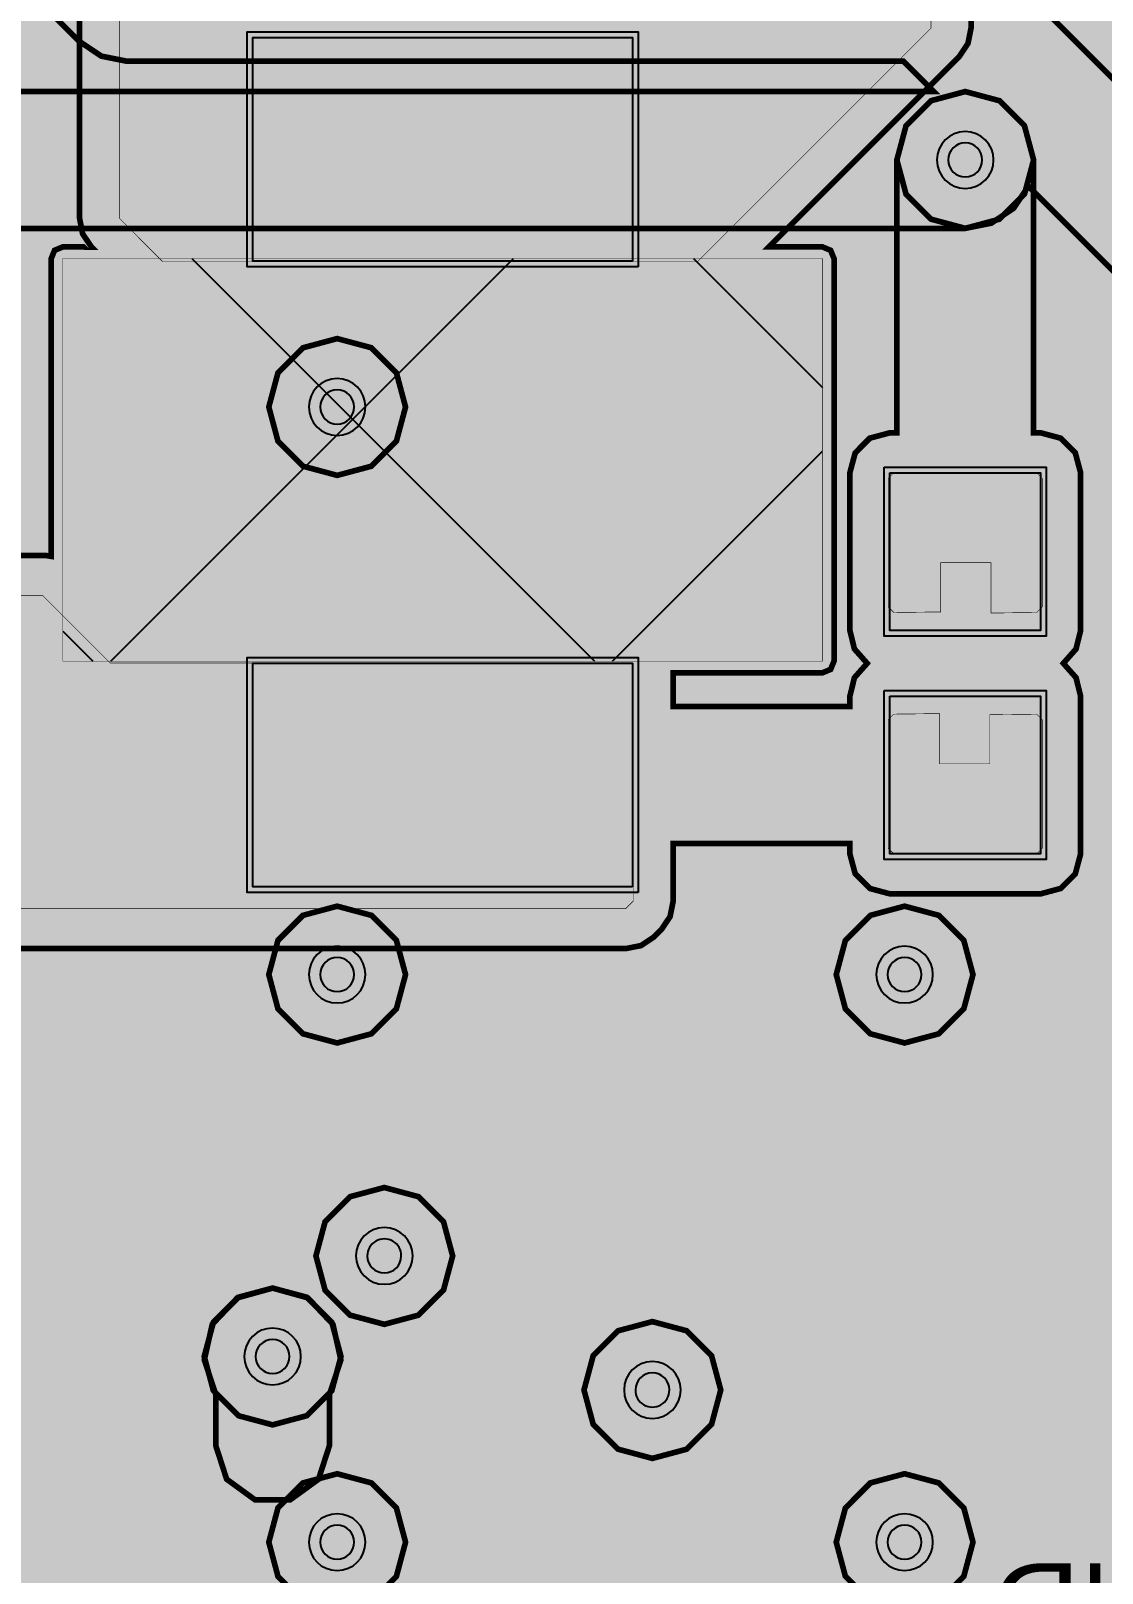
# Model space of a CAD drawing. Header units: millimetres. Extents: x -61 to 56, y -72 to 70.
# Drawn here: x -32.06 to -22.47, y 18.86 to 32.66 of the extents above; entities that cross this region are included whole.
import ezdxf
from ezdxf.enums import TextEntityAlignment as Align

# ---------------------------------------------------------------- set-up
doc = ezdxf.new("R2010")
doc.units = ezdxf.units.MM
doc.header["$MEASUREMENT"] = 0
for name, color, linetype, true_color in [('02GND', 7, 'Continuous', 0x999966), ('03POWER', 7, 'Continuous', 0x008000), ('Bottom-Layer', 7, 'Continuous', 0x0000ff), ('Bottom-Silkscreen-Layer', 7, 'Continuous', 0x66cc33), ('Hole-Layer', 7, 'Continuous', 0x222222), ('Multi-Layer', 7, 'Continuous', 0xc0c0c0), ('Top-Layer', 7, 'Continuous', 0xff0000), ('Top-Paste-Mask-Layer', 7, 'Continuous', 0x808080), ('Top-Silkscreen-Layer', 7, 'Continuous', 0xffcc00), ('Top-Solder-Mask-Layer', 7, 'Continuous', 0x800080)]:
    doc.layers.add(name, color=color, linetype=linetype, true_color=true_color)
doc.styles.get("Standard").update_dxf_attribs({"font": 'arial.ttf'})

msp = doc.modelspace()

# ---------------------------------------------------------------- hatches: boundary and pattern name
at = {"layer": '02GND'}
for points in [[(-49.64195834391669, 52.15325882651766), (49.64195834391669, 52.15325882651766), (49.641958343916706, -62.14198374396749), (-49.64195834391669, -62.14198374396749)], [(-24.311188722377448, 31.5091617983236), (-24.229177349027307, 31.203091186182377), (-24.005118110236225, 30.979031947391295), (-23.699047498095, 30.897020574041154), (-23.392976885953775, 30.979031947391295), (-23.168917647162694, 31.203091186182377), (-23.086906273812552, 31.5091617983236), (-23.168917647162694, 31.815232410464823), (-23.392976885953775, 32.03929164925591), (-23.699047498095, 32.12130302260605), (-24.005118110236225, 32.03929164925591), (-24.229177349027307, 31.815232410464823)], [(-30.512202184404373, 20.80004064008128), (-30.43019081105423, 20.49397002794006), (-30.20613157226315, 20.269910789148977), (-29.900060960121927, 20.187899415798835), (-29.593990347980704, 20.269910789148977), (-29.36993110918962, 20.49397002794006), (-29.287919735839477, 20.80004064008128), (-29.36993110918962, 21.106111252222505), (-29.593990347980704, 21.33017049101359), (-29.900060960121927, 21.41218186436373), (-30.20613157226315, 21.33017049101359), (-30.43019081105423, 21.106111252222505)]]:
    msp.add_hatch(color=256, dxfattribs=at).paths.add_polyline_path(points)
at = {"layer": '03POWER'}
for points in [[(48.498956057912125, -56.04159512319025), (48.58111403814797, -56.34791952557415), (48.80553446097866, -56.57201782326688), (49.111976558646546, -56.65373571597832), (49.41818263372846, -56.57113781772896), (49.64195834391669, -56.34639573279148), (49.641958343916706, -62.14198374396749), (44.192197104394225, -62.14198374396749), (44.39271061544224, -61.95662885865687), (44.49267545900355, -61.702524290273935), (44.47220038050033, -61.43023240133561), (45.189120969245266, -61.703607933859004), (45.94976176232751, -61.80428015568837), (46.713115877138364, -61.72682172974153), (47.43803015326418, -61.475408514858486), (48.08542375926282, -61.063594441202774), (48.62039507817628, -60.513580804745615), (49.014103287538546, -59.85501937387557), (49.24532319607639, -59.123413833816876), (49.30158951434908, -58.358205748537536), (49.17986887058742, -57.60064822779664), (48.886723342706745, -56.89158193200168), (48.437956690324455, -56.26923331261023), (47.85776235875703, -55.76715378707081), (47.17741918692714, -55.41241094937951), (46.43360513483187, -55.22412932984521), (45.666419939159496, -55.21245937311911), (44.917223297607244, -55.3780302178825), (44.22640512747952, -55.71191577937058), (43.631208106087335, -56.196115963256034), (43.16371988190714, -56.80452706818566), (42.84914319834193, -57.50434906162825), (42.7044371893899, -58.257853861428494), (42.73740309628848, -59.02441929329403), (42.94626369503581, -59.76271907159533), (43.319759108259646, -60.43295073949053), (43.837753836123234, -60.99898145796292), (-43.36177800355601, -60.99898145796292), (-43.62070140292836, -61.05643758985197), (-43.83101923092808, -61.21802021595908), (-43.95325024242799, -61.453396751879495), (-43.96444900967684, -61.718381886266876), (-43.86251327972212, -61.963232127828505), (-43.66657861315724, -62.14198374396749), (-49.64195834391669, -62.14198374396749), (-49.64195834391669, -56.58191262382526), (-49.43345581523011, -56.797498269466416), (-49.14757138874967, -56.8881656272704), (-48.85293138332117, -56.832150073391965), (-49.16222811200256, -57.541188698626186), (-49.29821191569646, -58.30270602842243), (-49.25343109754075, -59.07497212037024), (-49.0303395753776, -59.81566801693373), (-48.6411624109461, -60.4842047572346), (-48.10722589587972, -61.043947587761096), (-47.45778890473421, -61.464223488781975), (-46.72843955504717, -61.72200200720069), (-45.95914503491617, -61.80315728887398), (-45.19206146445252, -61.70324215302472), (-44.46922380723083, -61.427731790698154), (-43.83024242092482, -60.99172373297273), (-43.31013247250253, -60.41911053019163), (-42.93739516258743, -59.74127047808177), (-42.7324559048482, -58.995348136893135), (-42.706545045710975, -58.22221886838377), (-42.861082459178974, -57.46424893079675), (-43.18759973998821, -56.76297387507325), (-43.668204258790595, -56.1568224625089), (-44.27655964987642, -55.6790108295573), (-44.97932900226311, -55.35572229621123), (-45.73800166956687, -55.204672561576466), (-46.51100359237213, -55.23413891164608), (-47.25597549077851, -55.44250663715039), (-47.93209408578566, -55.81835751706504), (-48.50230915026372, -56.34109551902143), (-48.49979490575768, -56.3091476666853), (-48.498956057912125, -56.27711201422403), (-48.498956057912125, 51.31496316992635), (-19.402619467519298, 51.31496316992635), (-19.629487069922497, 51.14373500071528), (-19.75456549222998, 50.88850298229945), (-19.75088814838538, 50.604294481205976), (-19.61924786426078, 50.35238411907861), (-19.388025946438404, 50.187083121894396), (-19.6577761679802, 49.97715635433686), (-19.772914418966884, 49.65532159406582), (-19.6975412972884, 49.32192494998037), (-19.45515768106508, 49.080917455604144), (-19.683909679216892, 48.85828713656416), (-19.769484338568923, 48.55076687171796), (-19.688612489603983, 48.241976522679515), (-19.463284529677818, 48.0158813080247), (-19.154770869168768, 47.93396026742095), (-18.84696149045146, 48.01848909083615), (-18.623554869997662, 48.24648298889421), (-18.545298974109148, 48.55594663841217), (-18.63347287910289, 48.86273173924409), (-18.86410063745156, 49.083418333067456), (-18.624969617895157, 49.324257714659346), (-18.550889167339907, 49.65546662016338), (-18.664631474695653, 49.97523206507112), (-18.931232372078252, 50.18525876278939), (-18.69805043815655, 50.349440834778), (-18.56455849949009, 50.601451686490805), (-18.559730008311707, 50.88659419953101), (-18.684612953435636, 51.14298026991533), (-18.912102401924443, 51.31496316992635), (48.42554110101114, 51.31496316992635), (48.498956057912125, 51.24154821302537)], [(-24.311188722377448, 31.5091617983236), (-24.229177349027307, 31.203091186182377), (-24.005118110236225, 30.979031947391295), (-23.699047498095, 30.897020574041154), (-23.392976885953775, 30.979031947391295), (-23.168917647162694, 31.203091186182377), (-23.086906273812552, 31.5091617983236), (-23.168917647162694, 31.815232410464823), (-23.392976885953775, 32.03929164925591), (-23.699047498095, 32.12130302260605), (-24.005118110236225, 32.03929164925591), (-24.229177349027307, 31.815232410464823)], [(-29.93405892811786, 29.298199136398274), (-29.85204755476772, 28.99212852425705), (-29.627988315976637, 28.76806928546597), (-29.321917703835414, 28.686057912115828), (-29.01584709169419, 28.76806928546597), (-28.791787852903106, 28.99212852425705), (-28.709776479552964, 29.298199136398274), (-28.791787852903106, 29.6042697485395), (-29.01584709169419, 29.828328987330583), (-29.321917703835414, 29.910340360680724), (-29.627988315976637, 29.828328987330583), (-29.85204755476772, 29.6042697485395)], [(-29.93405892811786, 24.218188976377956), (-29.85204755476772, 23.912118364236733), (-29.627988315976637, 23.688059125445648), (-29.321917703835414, 23.606047752095506), (-29.01584709169419, 23.688059125445648), (-28.791787852903106, 23.912118364236733), (-28.709776479552964, 24.218188976377956), (-28.791787852903106, 24.52425958851918), (-29.01584709169419, 24.74831882731026), (-29.321917703835414, 24.830330200660402), (-29.627988315976637, 24.74831882731026), (-29.85204755476772, 24.52425958851918)], [(-24.85404876809754, 24.218188976377956), (-24.7720373947474, 23.912118364236733), (-24.547978155956315, 23.688059125445648), (-24.241907543815092, 23.606047752095506), (-23.93583693167387, 23.688059125445648), (-23.711777692882787, 23.912118364236733), (-23.629766319532646, 24.218188976377956), (-23.711777692882787, 24.52425958851918), (-23.93583693167387, 24.74831882731026), (-24.241907543815092, 24.830330200660402), (-24.547978155956315, 24.74831882731026), (-24.7720373947474, 24.52425958851918)], [(-29.51219964439929, 21.700043180086364), (-29.43018827104915, 21.393972567945138), (-29.206129032258065, 21.169913329154056), (-28.900058420116842, 21.087901955803915), (-28.59398780797562, 21.169913329154056), (-28.369928569184538, 21.393972567945138), (-28.287917195834396, 21.700043180086364), (-28.369928569184538, 22.006113792227588), (-28.59398780797562, 22.23017303101867), (-28.900058420116842, 22.31218440436881), (-29.206129032258065, 22.23017303101867), (-29.43018827104915, 22.006113792227588)], [(-27.11219422438845, 20.500041000082003), (-27.030182851038308, 20.193970387940777), (-26.806123612247227, 19.969911149149695), (-26.500053000106004, 19.887899775799553), (-26.19398238796478, 19.969911149149695), (-25.969923149173695, 20.193970387940777), (-25.887911775823554, 20.500041000082003), (-25.969923149173695, 20.806111612223226), (-26.19398238796478, 21.030170851014308), (-26.500053000106004, 21.11218222436445), (-26.806123612247227, 21.030170851014308), (-27.030182851038308, 20.806111612223226)], [(-29.93405892811786, 19.138178816357634), (-29.85204755476772, 18.83210820421641), (-29.627988315976637, 18.60804896542533), (-29.321917703835414, 18.526037592075188), (-29.01584709169419, 18.60804896542533), (-28.791787852903106, 18.83210820421641), (-28.709776479552964, 19.138178816357634), (-28.791787852903106, 19.444249428498857), (-29.01584709169419, 19.668308667289942), (-29.321917703835414, 19.750320040640084), (-29.627988315976637, 19.668308667289942), (-29.85204755476772, 19.444249428498857)], [(-24.85404876809754, 19.138178816357634), (-24.7720373947474, 18.83210820421641), (-24.547978155956315, 18.60804896542533), (-24.241907543815092, 18.526037592075188), (-23.93583693167387, 18.60804896542533), (-23.711777692882787, 18.83210820421641), (-23.629766319532646, 19.138178816357634), (-23.711777692882787, 19.444249428498857), (-23.93583693167387, 19.668308667289942), (-24.241907543815092, 19.750320040640084), (-24.547978155956315, 19.668308667289942), (-24.7720373947474, 19.444249428498857)]]:
    msp.add_hatch(color=256, dxfattribs=at).paths.add_polyline_path(points)
at = {"layer": 'Bottom-Layer'}
for points in [[(-49.64195834391669, -62.14198374396749), (-49.641958343916684, 52.15325882651766), (49.6419583439167, 52.15325882651766), (49.641958343916706, -62.14198374396749)], [(-35.58352298704598, 32.12130302260605), (-35.8895935991872, 32.03929164925591), (-36.11365283797829, 31.815232410464823), (-36.19566421132843, 31.5091617983236), (-36.11365283797829, 31.203091186182377), (-35.88959359918721, 30.979031947391295), (-35.58352298704598, 30.897020574041154), (-23.699047498095, 30.897020574041154), (-23.465127177977976, 30.94347799768727), (-23.266712832560994, 31.075798653324384), (-23.133921104660615, 31.273898035899684), (-19.158272796545596, 27.298249727784665), (-19.158272796545596, 25.300053340106682), (-19.11029103869344, 25.120982981965966), (-18.97920243840488, 24.989894381677406), (-18.800132080264163, 24.941912623825246), (-18.355244849332433, 24.941912623825246), (-18.31343359891547, 24.610677601325385), (-18.10403165524929, 24.350647513103386), (-17.789328580041875, 24.239171976563256), (-15.060906763594229, 21.510750160115613), (-14.942036799048333, 21.185839718901605), (-14.666003064968063, 20.977267810604417), (-14.32097979109299, 20.951659144775206), (-14.01717872932193, 21.117193969352407), (-13.851643904744725, 21.420995031123468), (-13.877252570573932, 21.766018304998543), (-14.085824478871118, 22.042052039078815), (-14.410734920085131, 22.16092200362471), (-17.139156736532776, 24.889343820072348), (-17.14142366049541, 24.91568946371425), (-17.14482627080981, 24.941912623825246), (-16.800132080264163, 24.94191262382525), (-16.621061722123446, 24.989894381677406), (-16.48997312183489, 25.120982981965966), (-16.441991363982734, 25.300053340106682), (-16.441991363982734, 27.498056687398584), (-13.848127807540827, 30.09192024384049), (-8.551917912550618, 30.09192024384049), (-8.313159766319531, 29.853162097609406), (-8.313159766319533, 28.825052070104146), (-8.265178008467377, 28.64598171196343), (-8.134089408178818, 28.514893111674873), (-7.9550190500381, 28.466911353822717), (-7.808155956311913, 28.466911353822717), (-7.808155956311913, 27.780515768782177), (-7.9770793697271385, 27.64920198658111), (-8.040990601981203, 27.445011430022866), (-8.040990601981203, 26.955019050038104), (-7.944887962049258, 26.710886259938867), (-7.708155956311914, 26.597773510599538), (-7.708155956311914, 25.902333169613833), (-7.944887962049258, 25.789220420274503), (-8.040990601981203, 25.545087630175267), (-8.040990601981203, 25.055095250190504), (-8.040760385524525, 25.042255983319933), (-8.040070032125392, 25.029433222869272), (-8.466047752095506, 25.455410942839382), (-8.466047752095507, 25.545087630175267), (-8.514029509947663, 25.724157988315984), (-8.645118110236222, 25.855246588604544), (-8.824188468376938, 25.9032283464567), (-9.981186182372365, 25.9032283464567), (-10.070990198378407, 25.891786363036758), (-10.155056044913776, 25.858191516383037), (-10.26883110989597, 25.858191516383037), (-10.841788163576329, 26.431147713998996), (-10.84178816357633, 28.70005334010668), (-10.889769921428487, 28.879123698247394), (-11.020858521717047, 29.010212298535954), (-11.199928879857762, 29.058194056388114), (-13.199928879857762, 29.05819405638811), (-13.378999237998476, 29.010212298535954), (-13.510087838287037, 28.879123698247394), (-13.558069596139195, 28.70005334010668), (-13.558069596139193, 25.300053340106682), (-13.510087838287037, 25.120982981965966), (-13.378999237998476, 24.989894381677406), (-13.199928879857762, 24.941912623825246), (-11.199928879857762, 24.94191262382525), (-11.092738713680946, 24.95832970771705), (-10.995375690135509, 25.006075849075433), (-10.894685110541486, 24.905385419924833), (-10.713611332477734, 24.784395936285456), (-10.500020320040642, 24.741910083820173), (-10.154909595371775, 24.741910083820173), (-10.070909124939991, 24.7083755273082), (-9.981186182372365, 24.696954533909075), (-9.286251684520863, 24.696954533909075), (-8.558155956311914, 23.968858805700123), (-8.558155956311914, 23.958155956311916), (-8.850040640081282, 23.958155956311916), (-9.029110998221997, 23.91017419845976), (-9.160199598510557, 23.7790855981712), (-9.208181356362713, 23.600015240030483), (-9.208181356362715, 21.40001524003048), (-9.160199598510557, 21.220944881889764), (-9.029110998221997, 21.089856281601207), (-8.850040640081282, 21.041874523749048), (-7.150040640081281, 21.041874523749048), (-6.970970281940565, 21.089856281601207), (-6.839881681652005, 21.220944881889764), (-6.791899923799848, 21.40001524003048), (-6.791899923799847, 23.600015240030483), (-6.839881681652004, 23.7790855981712), (-6.970970281940564, 23.91017419845976), (-7.150040640081281, 23.958155956311916), (-7.441874523749048, 23.958155956311916), (-7.441874523749048, 24.200048260096523), (-7.4843604559968755, 24.41363946514581), (-7.605350154691562, 24.594713345435437), (-7.708511913021007, 24.697875103764886), (-7.6956891525703455, 24.697184750365754), (-7.682849885699771, 24.696954533909075), (-7.178181885755642, 24.696954533909075), (-7.100015240030482, 24.691910083820172), (-7.021848594305321, 24.696954533909075), (-6.507843535687072, 24.696954533909075), (-6.328773177546356, 24.74493629176123), (-6.197684577257797, 24.87602489204979), (-6.149702819405639, 25.055095250190504), (-6.149702819405639, 25.545087630175267), (-6.195056570633386, 25.719526981100117), (-6.319630927368492, 25.849785491553543), (-6.491874523749049, 25.902872150964388), (-6.491874523749049, 26.597234529248983), (-6.319630927368492, 26.650321188659827), (-6.195056570633386, 26.780579699113254), (-6.149702819405639, 26.955019050038104), (-6.149702819405638, 27.445011430022866), (-6.197684577257796, 27.62408178816358), (-6.328773177546355, 27.75517038845214), (-6.507843535687072, 27.803152146304296), (-6.591874523749048, 27.803152146304296), (-6.591874523749048, 28.466911353822717), (-6.54501143002286, 28.466911353822717), (-6.365941071882143, 28.514893111674873), (-6.234852471593584, 28.64598171196343), (-6.186870713741427, 28.825052070104146), (-6.186870713741426, 30.175064770129545), (-6.234852471593583, 30.35413512827026), (-6.365941071882142, 30.48522372855882), (-6.54501143002286, 30.533205486410978), (-7.273121457528128, 30.533205486410978), (-7.869997355637318, 31.13008138452017), (-8.06729240336802, 31.261909720781095), (-8.300017780035562, 31.308201676403357), (-14.100027940055883, 31.308201676403357), (-14.332753316723426, 31.26190972078109), (-14.530048364454128, 31.130081384520167), (-16.63981933187642, 29.02031041709788), (-16.71776802951764, 29.048594493778957), (-16.800132080264163, 29.058194056388114), (-18.800132080264163, 29.05819405638811), (-18.950111141215952, 29.025277960845326), (-19.072521568525833, 28.932580197357883), (-23.57002783569828, 33.43008646453033), (-23.645021751005704, 33.49381831470111), (-23.729313670416563, 33.54461898774152), (-23.695762604857723, 33.852010449363824), (-23.816733578258017, 34.13658242316486), (-23.698693421262952, 34.40316563048747), (-23.71735560420047, 34.69411546811905), (-23.868486831938135, 34.94343341190237), (-24.11780477572145, 35.09456463964003), (-24.408754613353025, 35.113226822577545), (-24.675337820675644, 34.99518666558249), (-24.941921027998262, 35.113226822577545), (-25.23287086562984, 35.09456463964003), (-25.482188809413152, 34.94343341190237), (-25.63332003715082, 34.69411546811905), (-25.651982220088335, 34.40316563048747), (-25.533942063093267, 34.13658242316486), (-25.64913545744122, 33.88489910770048), (-25.641695556646116, 33.60820675641352), (-30.94816323834747, 33.60820675641352), (-34.25247440277796, 36.912520318831156), (-34.142762079682484, 37.17949221782538), (-34.16757975152097, 37.46705937842634), (-34.321409706300244, 37.71128700525057), (-34.570050936290116, 37.857875979736065), (-34.85822304671226, 37.87423518101347), (-35.12185674371349, 37.75672746851318), (-35.388440168136704, 37.87476841798472), (-35.67939054852184, 37.856106583050945), (-35.92870900245354, 37.70497519498593), (-36.079840390518555, 37.45565674105423), (-36.09850222545233, 37.16470636066909), (-35.980461275980794, 36.898122936245876), (-36.09850222545233, 36.63153951182266), (-36.079840390518555, 36.340589131437525), (-35.92870900245354, 36.091270677505825), (-35.67939054852184, 35.94013928944081), (-35.388440168136704, 35.92147745450703), (-35.12185674371349, 36.03951840397857), (-35.088766988306034, 36.01569584730979), (-35.05416475771313, 35.99412893382741), (-31.63008408056124, 32.57004577176989), (-31.432788978729985, 32.43821732169597), (-31.20006350012701, 32.39192532385066), (-24.25194839261158, 32.39192532385066), (-23.981326091366977, 32.12130302260605)], [(-29.900060960121927, 21.41218186436373), (-30.215086504405793, 21.32489851123753), (-30.440274982552726, 21.08793938692668), (-30.511408515817216, 20.76887905136363), (-30.40820167640336, 20.458705187889446), (-30.40820167640336, 20.000040640081284), (-30.311155435127464, 19.701363020961722), (-30.05708507698675, 19.51677010066694), (-29.743036843257105, 19.51677010066694), (-29.488966485116386, 19.701363020961722), (-29.39192024384049, 20.000040640081284), (-29.39192024384049, 20.458705187889446), (-29.288713404426638, 20.768879051363626), (-29.359846937691128, 21.08793938692668), (-29.58503541583806, 21.32489851123753)]]:
    msp.add_hatch(color=256, dxfattribs=at).paths.add_polyline_path(points)
at = {"layer": 'Top-Layer'}
for points in [[(-49.64195834391669, -62.14198374396749), (-49.641958343916684, 52.15325882651766), (49.6419583439167, 52.15325882651766), (49.641958343916706, -62.14198374396749)], [(-31.924977549899413, 44.32517479345931), (-32.0741282484601, 44.42483411824025), (-32.250063500127006, 44.459829819659646), (-37.37593345186691, 44.459829819659646), (-37.37593345186691, 44.62017780035561), (-37.42391520971907, 44.79924815849633), (-37.555003810007626, 44.93033675878488), (-37.73407416814835, 44.97831851663704), (-38.26607823215647, 44.97831851663704), (-38.44514859029718, 44.93033675878488), (-38.57623719058574, 44.79924815849633), (-38.6242189484379, 44.62017780035561), (-38.6242189484379, 44.54275162855476), (-38.66472779141836, 44.52933424556852), (-38.703818074184014, 44.51221868775945), (-39.03648001782667, 44.41150785751142), (-39.26068723936342, 44.14591839633472), (-39.30415657603464, 43.8010748711719), (-39.1528737551683, 43.48815291894087), (-38.85561151784054, 43.308036838769645), (-38.508205558083766, 43.31879505436644), (-38.395990136342654, 43.2489394118092), (-38.26607823215647, 43.224546609093224), (-37.73407416814835, 43.224546609093224), (-37.496270331521956, 43.314892426348656), (-37.378444933480054, 43.54034798069597), (-32.440494447742104, 43.54034798069597), (-24.142497053335845, 35.24234913270937), (-24.16702324221335, 35.24489158589161), (-24.191666243332488, 35.245740411480824), (-31.26068834137669, 35.245740411480824), (-31.397742859952963, 35.21847857273074), (-31.5139320704783, 35.140843424300996), (-31.52305830873077, 35.131717186048526), (-31.60069345716051, 35.01552797552319), (-31.627955295910592, 34.87847345694692), (-31.627955295910592, 30.9848920497841), (-31.60069345716051, 30.84783753120783), (-31.52305830873077, 30.731648320682492), (-31.521262252118394, 30.729852264070114), (-31.7780568961138, 30.730960121920248), (-31.85169514358306, 30.700458161109093), (-31.882197104394216, 30.62681991363983), (-31.882197104394216, 27.96132432809647), (-31.920921537334728, 27.967752230910783), (-31.960116840233685, 27.969903479806963), (-32.689148591590126, 27.969903479806963), (-32.70912633483084, 27.971585158561126), (-32.72916687833376, 27.97214630429261), (-34.729166878333764, 27.97214630429261), (-34.74920742183668, 27.971585158561126), (-34.769185165077396, 27.969903479806963), (-35.859403098806204, 27.969903479806963), (-35.99645791443903, 27.942641518011868), (-36.11264728262197, 27.865006037912163), (-36.81994725722192, 27.15770352330713), (-36.89758207398224, 27.041514470440106), (-36.924843789687586, 26.904460248920497), (-36.924843789687586, 25.477594615189233), (-36.92405870261698, 25.453893836090117), (-36.92170688341377, 25.430296966847592), (-36.92170688341377, 25.287363474726952), (-36.89444504466369, 25.150308956150678), (-36.81680989623395, 25.034119745625343), (-36.33823991909399, 24.555549768485392), (-36.22205070856865, 24.477914620055653), (-36.08499618999239, 24.450652781305568), (-26.737843535687073, 24.450652781305568), (-26.600792230968864, 24.477913288850342), (-26.484604726184287, 24.555544848982137), (-26.419227535429908, 24.62091949973144), (-26.341588798637876, 24.737110415914902), (-26.31432562865126, 24.874168148336302), (-26.31432562865126, 25.39181356362713), (-24.732194564389133, 25.39181356362713), (-24.732194564389133, 25.29895097790196), (-24.684212806536976, 25.119880619761247), (-24.553124206248416, 24.988792019472687), (-24.3740538481077, 24.94081026162053), (-23.0240411480823, 24.94081026162053), (-22.844970789941584, 24.988792019472687), (-22.713882189653024, 25.119880619761247), (-22.665900431800868, 25.29895097790196), (-22.665900431800868, 26.7089585979172), (-22.707026589806983, 26.875591555341842), (-22.820959832967993, 27.00395478790958), (-22.707026589806983, 27.132318020477317), (-22.665900431800868, 27.29895097790196), (-22.665900431800868, 28.7089585979172), (-22.713882189653024, 28.888028956057916), (-22.844970789941584, 29.019117556346476), (-23.0240411480823, 29.067099314198632), (-23.086906273812552, 29.067099314198632), (-23.086906273812552, 31.5091617983236), (-23.168917647162694, 31.815232410464823), (-23.392976885953775, 32.03929164925591), (-23.699047498095, 32.12130302260605), (-24.005118110236225, 32.03929164925591), (-24.229177349027307, 31.815232410464823), (-24.311188722377448, 31.5091617983236), (-24.311188722377448, 29.067099314198632), (-24.3740538481077, 29.067099314198632), (-24.553124206248416, 29.019117556346476), (-24.684212806536976, 28.888028956057916), (-24.732194564389133, 28.7089585979172), (-24.732194564389133, 27.29895097790196), (-24.691068406383017, 27.132318020477317), (-24.577135163222007, 27.00395478790958), (-24.691068406383017, 26.875591555341842), (-24.732194564389133, 26.7089585979172), (-24.732194564389133, 26.616096012192028), (-26.31432562865126, 26.616096012192028), (-26.31432562865126, 26.91886461772924), (-24.9780568961138, 26.91886461772924), (-24.904418648644537, 26.949366578540396), (-24.873916687833383, 27.023004826009657), (-24.873916687833383, 30.62681991363983), (-24.904418648644537, 30.700458161109093), (-24.9780568961138, 30.730960121920248), (-25.457241269254236, 30.730960121920248), (-23.751899781185415, 32.43630160998907), (-23.674264632755676, 32.55249082051441), (-23.647002794005594, 32.68954533909068), (-23.647002794005594, 34.70107696215393), (-23.64785161611897, 34.72571991287782), (-23.650394058906638, 34.750246052077294), (-18.20977647955296, 29.309627519677438), (-18.20977647955296, 25.254222997834212), (-18.355469097803898, 24.940422863563665), (-18.307766383321454, 24.5977549276373), (-18.081906147962176, 24.335678569748076), (-17.750035560071122, 24.237909575819156), (-17.41816497218007, 24.335678569748076), (-17.19230473682079, 24.5977549276373), (-17.144602022338347, 24.940422863563665), (-17.290294640589284, 25.254222997834212), (-17.290294640589284, 29.500058420116847), (-17.325290326599177, 29.67599363458193), (-17.42494960984353, 29.82514431339835)], [(-30.885361950723905, 30.600439420878846), (-31.269814579629163, 30.9848920497841), (-31.269814579629163, 34.87847345694692), (-31.26068834137669, 34.88759969519939), (-24.191666243332488, 34.88759969519939), (-24.005143510287024, 34.70107696215393), (-24.005143510287024, 32.68954533909068), (-26.09424942849886, 30.600439420878846)], [(-26.678056896113794, 30.60415798831598), (-30.078056896113797, 30.60415798831598), (-30.078056896113797, 32.60415798831598), (-26.678056896113794, 32.60415798831598)], [(-24.3740538481077, 28.7089585979172), (-23.0240411480823, 28.7089585979172), (-23.0240411480823, 27.29895097790196), (-24.3740538481077, 27.29895097790196)], [(-36.56670307340615, 26.904460248920497), (-35.859403098806204, 27.61176276352553), (-31.960116840233685, 27.61176276352553), (-31.354348488696978, 27.005991871983746), (-26.68273558547117, 27.005991871983746), (-26.672466344932694, 26.995725171450346), (-26.672466344932694, 24.874168148336302), (-26.737843535687073, 24.808793497587), (-36.08499618999239, 24.808793497587), (-36.563566167132336, 25.287363474726952), (-36.563566167132336, 25.47445516891034), (-36.56670307340615, 25.477594615189233)], [(-26.678056896113794, 25.003954787909574), (-30.078056896113793, 25.003954787909574), (-30.078056896113793, 27.003954787909574), (-26.678056896113794, 27.003954787909574)], [(-24.3740538481077, 26.7089585979172), (-23.0240411480823, 26.7089585979172), (-23.0240411480823, 25.29895097790196), (-24.3740538481077, 25.29895097790196)], [(-30.512202184404373, 20.80004064008128), (-30.43019081105423, 20.49397002794006), (-30.20613157226315, 20.269910789148977), (-29.900060960121927, 20.187899415798835), (-29.593990347980704, 20.269910789148977), (-29.36993110918962, 20.49397002794006), (-29.287919735839477, 20.80004064008128), (-29.36993110918962, 21.106111252222505), (-29.593990347980704, 21.33017049101359), (-29.900060960121927, 21.41218186436373), (-30.20613157226315, 21.33017049101359), (-30.43019081105423, 21.106111252222505)]]:
    msp.add_hatch(color=256, dxfattribs=at).paths.add_polyline_path(points)
h = msp.add_hatch(dxfattribs=at)
h.set_pattern_fill('ANSI37', color=256, style=0)
h.set_pattern_definition([(45, (0, 0), (-2.245064030267287, 2.245064030267288), []), (135, (0, 0), (-2.245064030267287, -2.245064030267288), [])])
h.paths.add_polyline_path([(-31.7780568961138, 27.023004826009657), (-31.7780568961138, 30.62681991363983), (-24.9780568961138, 30.62681991363983), (-24.9780568961138, 27.023004826009657)])
at = {"layer": 'Top-Paste-Mask-Layer'}
for points in [[(-26.678056896113794, 30.60415798831598), (-30.078056896113797, 30.60415798831598), (-30.078056896113797, 32.60415798831598), (-26.678056896113794, 32.60415798831598)], [(-24.33905257810516, 28.7089331978664), (-23.05906781813564, 28.7089331978664), (-23.00905511811024, 28.658920497841002), (-23.00905511811024, 27.5089077978156), (-23.05906781813564, 27.458920497841), (-23.46910083820168, 27.45389128778258), (-23.46910083820168, 27.90390398780798), (-23.919088138176278, 27.90390398780798), (-23.919088138176278, 27.46389890779782), (-24.33905257810516, 27.458920497841), (-24.38906527813056, 27.5089077978156), (-24.38906527813056, 28.658920497841002)], [(-24.33905257810516, 28.7089331978664), (-23.05906781813564, 28.7089331978664), (-23.00905511811024, 28.658920497841002), (-23.00905511811024, 27.5089077978156), (-23.05906781813564, 27.458920497841), (-23.46910083820168, 27.45389128778258), (-23.46910083820168, 27.90390398780798), (-23.919088138176278, 27.90390398780798), (-23.919088138176278, 27.46389890779782), (-24.33905257810516, 27.458920497841), (-24.38906527813056, 27.5089077978156), (-24.38906527813056, 28.658920497841002)], [(-26.678056896113794, 25.003954787909574), (-30.078056896113793, 25.003954787909574), (-30.078056896113793, 27.003954787909574), (-26.678056896113794, 27.003954787909574)], [(-23.05904241808484, 25.29897637795276), (-24.33902717805436, 25.29897637795276), (-24.38903987807976, 25.348989077978157), (-24.38903987807976, 26.49900177800356), (-24.33902717805436, 26.54898907797816), (-23.92899415798832, 26.55401828803658), (-23.92899415798832, 26.10400558801118), (-23.479006858013722, 26.10400558801118), (-23.479006858013722, 26.54401066802134), (-23.05904241808484, 26.54898907797816), (-23.00902971805944, 26.49900177800356), (-23.00902971805944, 25.348989077978157)], [(-23.05904241808484, 25.29897637795276), (-24.33902717805436, 25.29897637795276), (-24.38903987807976, 25.348989077978157), (-24.38903987807976, 26.49900177800356), (-24.33902717805436, 26.54898907797816), (-23.92899415798832, 26.55401828803658), (-23.92899415798832, 26.10400558801118), (-23.479006858013722, 26.10400558801118), (-23.479006858013722, 26.54401066802134), (-23.05904241808484, 26.54898907797816), (-23.00902971805944, 26.49900177800356), (-23.00902971805944, 25.348989077978157)]]:
    msp.add_hatch(color=256, dxfattribs=at).paths.add_polyline_path(points)
at = {"layer": 'Top-Solder-Mask-Layer'}
for points in [[(-26.627256794513592, 30.553357886715776), (-30.128856997713996, 30.553357886715776), (-30.128856997713996, 32.654958089916185), (-26.627256794513592, 32.654958089916185)], [(-24.424853949707902, 28.759758699517402), (-22.973241046482094, 28.759758699517402), (-22.973241046482094, 27.248150876301757), (-24.424853949707902, 27.248150876301757)], [(-26.627256794513592, 24.95315468630937), (-30.128856997713996, 24.95315468630937), (-30.128856997713996, 27.054754889509777), (-26.627256794513592, 27.054754889509777)], [(-24.424853949707902, 26.759758699517405), (-22.973241046482094, 26.759758699517405), (-22.973241046482094, 25.248150876301757), (-24.424853949707902, 25.248150876301757)]]:
    msp.add_hatch(color=256, dxfattribs=at).paths.add_polyline_path(points)

# ---------------------------------------------------------------- linework, layer by layer
at = {"layer": '02GND', "const_width": 0.05080010160020321}
for points in [[(-24.311188722377448, 31.5091617983236), (-24.229177349027307, 31.203091186182377), (-24.005118110236225, 30.979031947391295), (-23.699047498095, 30.897020574041154), (-23.392976885953775, 30.979031947391295), (-23.168917647162694, 31.203091186182377), (-23.086906273812552, 31.5091617983236), (-23.168917647162694, 31.815232410464823), (-23.392976885953775, 32.03929164925591), (-23.699047498095, 32.12130302260605), (-24.005118110236225, 32.03929164925591), (-24.229177349027307, 31.815232410464823)], [(-30.512202184404373, 20.80004064008128), (-30.43019081105423, 20.49397002794006), (-30.20613157226315, 20.269910789148977), (-29.900060960121927, 20.187899415798835), (-29.593990347980704, 20.269910789148977), (-29.36993110918962, 20.49397002794006), (-29.287919735839477, 20.80004064008128), (-29.36993110918962, 21.106111252222505), (-29.593990347980704, 21.33017049101359), (-29.900060960121927, 21.41218186436373), (-30.20613157226315, 21.33017049101359), (-30.43019081105423, 21.106111252222505)]]:
    msp.add_lwpolyline(points, close=True, dxfattribs=at)
at = {"layer": '03POWER', "const_width": 0.05080010160020321}
for points in [[(-24.311188722377448, 31.5091617983236), (-24.229177349027307, 31.203091186182377), (-24.005118110236225, 30.979031947391295), (-23.699047498095, 30.897020574041154), (-23.392976885953775, 30.979031947391295), (-23.168917647162694, 31.203091186182377), (-23.086906273812552, 31.5091617983236), (-23.168917647162694, 31.815232410464823), (-23.392976885953775, 32.03929164925591), (-23.699047498095, 32.12130302260605), (-24.005118110236225, 32.03929164925591), (-24.229177349027307, 31.815232410464823)], [(-29.93405892811786, 29.298199136398274), (-29.85204755476772, 28.99212852425705), (-29.627988315976637, 28.76806928546597), (-29.321917703835414, 28.686057912115828), (-29.01584709169419, 28.76806928546597), (-28.791787852903106, 28.99212852425705), (-28.709776479552964, 29.298199136398274), (-28.791787852903106, 29.6042697485395), (-29.01584709169419, 29.828328987330583), (-29.321917703835414, 29.910340360680724), (-29.627988315976637, 29.828328987330583), (-29.85204755476772, 29.6042697485395)], [(-29.93405892811786, 24.218188976377956), (-29.85204755476772, 23.912118364236733), (-29.627988315976637, 23.688059125445648), (-29.321917703835414, 23.606047752095506), (-29.01584709169419, 23.688059125445648), (-28.791787852903106, 23.912118364236733), (-28.709776479552964, 24.218188976377956), (-28.791787852903106, 24.52425958851918), (-29.01584709169419, 24.74831882731026), (-29.321917703835414, 24.830330200660402), (-29.627988315976637, 24.74831882731026), (-29.85204755476772, 24.52425958851918)], [(-24.85404876809754, 24.218188976377956), (-24.7720373947474, 23.912118364236733), (-24.547978155956315, 23.688059125445648), (-24.241907543815092, 23.606047752095506), (-23.93583693167387, 23.688059125445648), (-23.711777692882787, 23.912118364236733), (-23.629766319532646, 24.218188976377956), (-23.711777692882787, 24.52425958851918), (-23.93583693167387, 24.74831882731026), (-24.241907543815092, 24.830330200660402), (-24.547978155956315, 24.74831882731026), (-24.7720373947474, 24.52425958851918)], [(-29.51219964439929, 21.700043180086364), (-29.43018827104915, 21.393972567945138), (-29.206129032258065, 21.169913329154056), (-28.900058420116842, 21.087901955803915), (-28.59398780797562, 21.169913329154056), (-28.369928569184538, 21.393972567945138), (-28.287917195834396, 21.700043180086364), (-28.369928569184538, 22.006113792227588), (-28.59398780797562, 22.23017303101867), (-28.900058420116842, 22.31218440436881), (-29.206129032258065, 22.23017303101867), (-29.43018827104915, 22.006113792227588)], [(-27.11219422438845, 20.500041000082003), (-27.030182851038308, 20.193970387940777), (-26.806123612247227, 19.969911149149695), (-26.500053000106004, 19.887899775799553), (-26.19398238796478, 19.969911149149695), (-25.969923149173695, 20.193970387940777), (-25.887911775823554, 20.500041000082003), (-25.969923149173695, 20.806111612223226), (-26.19398238796478, 21.030170851014308), (-26.500053000106004, 21.11218222436445), (-26.806123612247227, 21.030170851014308), (-27.030182851038308, 20.806111612223226)], [(-29.93405892811786, 19.138178816357634), (-29.85204755476772, 18.83210820421641), (-29.627988315976637, 18.60804896542533), (-29.321917703835414, 18.526037592075188), (-29.01584709169419, 18.60804896542533), (-28.791787852903106, 18.83210820421641), (-28.709776479552964, 19.138178816357634), (-28.791787852903106, 19.444249428498857), (-29.01584709169419, 19.668308667289942), (-29.321917703835414, 19.750320040640084), (-29.627988315976637, 19.668308667289942), (-29.85204755476772, 19.444249428498857)], [(-24.85404876809754, 19.138178816357634), (-24.7720373947474, 18.83210820421641), (-24.547978155956315, 18.60804896542533), (-24.241907543815092, 18.526037592075188), (-23.93583693167387, 18.60804896542533), (-23.711777692882787, 18.83210820421641), (-23.629766319532646, 19.138178816357634), (-23.711777692882787, 19.444249428498857), (-23.93583693167387, 19.668308667289942), (-24.241907543815092, 19.750320040640084), (-24.547978155956315, 19.668308667289942), (-24.7720373947474, 19.444249428498857)]]:
    msp.add_lwpolyline(points, close=True, dxfattribs=at)
at = {"layer": 'Bottom-Layer'}
for points, const_width in [([(-35.05416475771313, 35.99412893382741), (-31.63008408056124, 32.57004577176989), (-31.432788978729985, 32.43821732169597), (-31.20006350012701, 32.39192532385066), (-24.25194839261158, 32.39192532385066), (-23.981326091366977, 32.12130302260605), (-35.58352298704598, 32.12130302260605)], 0.05080010160020321), ([(-14.530048364454128, 31.130081384520167), (-16.63981933187642, 29.02031041709788), (-16.71776802951764, 29.048594493778957), (-16.800132080264163, 29.058194056388114), (-18.800132080264163, 29.05819405638811), (-18.950111141215952, 29.025277960845326), (-19.072521568525833, 28.932580197357883), (-23.57002783569828, 33.43008646453033)], 0.05080010160020321), ([(-18.000035560071122, 27.000053340106682), (-24.000048260096523, 33.00006604013209)], 0.5), ([(-35.58352298704598, 31.5091617983236), (-23.699047498095, 31.5091617983236)], 0.5080010160020321), ([(-35.58352298704598, 30.897020574041154), (-23.699047498095, 30.897020574041154), (-23.465127177977976, 30.94347799768727), (-23.266712832560994, 31.075798653324384), (-23.133921104660615, 31.273898035899684), (-19.158272796545596, 27.298249727784665), (-19.158272796545596, 25.300053340106682), (-19.11029103869344, 25.120982981965966), (-18.97920243840488, 24.989894381677406), (-18.800132080264163, 24.941912623825246), (-18.355244849332433, 24.941912623825246), (-18.31343359891547, 24.610677601325385), (-18.10403165524929, 24.350647513103386), (-17.789328580041875, 24.239171976563256), (-15.060906763594229, 21.510750160115613)], 0.05080010160020321), ([(-29.380058420116846, 21.700043180086364), (-28.900058420116842, 21.700043180086364)], 0.4), ([(-29.900060960121927, 20.000040640081284), (-29.900060960121927, 20.80004064008128)], 0.30000000000000004)]:
    msp.add_lwpolyline(points, dxfattribs=dict(at, const_width=const_width))
at = {"layer": 'Bottom-Layer', "const_width": 0.05080010160020321}
msp.add_lwpolyline([(-29.900060960121927, 21.41218186436373), (-30.215086504405793, 21.32489851123753), (-30.440274982552726, 21.08793938692668), (-30.511408515817216, 20.76887905136363), (-30.40820167640336, 20.458705187889446), (-30.40820167640336, 20.000040640081284), (-30.311155435127464, 19.701363020961722), (-30.05708507698675, 19.51677010066694), (-29.743036843257105, 19.51677010066694), (-29.488966485116386, 19.701363020961722), (-29.39192024384049, 20.000040640081284), (-29.39192024384049, 20.458705187889446), (-29.288713404426638, 20.768879051363626), (-29.359846937691128, 21.08793938692668), (-29.58503541583806, 21.32489851123753)], close=True, dxfattribs=at)
at = {"layer": 'Hole-Layer'}
for points in [[(-23.85154686309373, 31.5091617983236, 1), (-23.54654813309627, 31.5091617983236, 1)], [(-29.474417068834146, 29.298199136398274, 1), (-29.16941833883668, 29.298199136398274, 1)], [(-29.474417068834146, 24.218188976377956, 1), (-29.16941833883668, 24.218188976377956, 1)], [(-24.394406908813824, 24.218188976377956, 1), (-24.089408178816363, 24.218188976377956, 1)], [(-29.474417068834146, 19.138178816357634, 1), (-29.16941833883668, 19.138178816357634, 1)], [(-24.394406908813824, 19.138178816357634, 1), (-24.089408178816363, 19.138178816357634, 1)]]:
    msp.add_lwpolyline(points, format="xyb", close=True, dxfattribs=at)
for points in [[(-29.05245872491745, 21.70004318018969, 1), (-28.747658115316234, 21.700043179944092), (-28.747658115316234, 21.700043179983037, 1), (-29.05245872491745, 21.700043180228633)], [(-30.052461264922535, 20.80004064018461, 1), (-29.74766065532132, 20.80004063993901), (-29.74766065532132, 20.800040639977954, 1), (-30.052461264922535, 20.800040640223553)], [(-26.65245330490661, 20.50004100005832, 1), (-26.347652695305396, 20.500041000058317), (-26.347652695305396, 20.500041000105686, 1), (-26.65245330490661, 20.500041000105686)]]:
    msp.add_lwpolyline(points, format="xyb", dxfattribs=at)
at = {"layer": 'Multi-Layer'}
for points in [[(-23.953048006096015, 31.5091617983236, 1), (-23.445046990093985, 31.5091617983236, 1)], [(-29.57591821183643, 29.298199136398274, 1), (-29.067917195834397, 29.298199136398274, 1)], [(-29.57591821183643, 24.218188976377956, 1), (-29.067917195834397, 24.218188976377956, 1)], [(-24.49590805181611, 24.218188976377956, 1), (-23.987907035814075, 24.218188976377956, 1)], [(-29.15405892811786, 21.700043180086364, 1), (-28.646057912115825, 21.700043180086364, 1)], [(-30.154061468122944, 20.80004064008128, 1), (-29.64606045212091, 20.80004064008128, 1)], [(-26.75405350810702, 20.500041000082003, 1), (-26.246052492104987, 20.500041000082003, 1)], [(-29.57591821183643, 19.138178816357634, 1), (-29.067917195834397, 19.138178816357634, 1)], [(-24.49590805181611, 19.138178816357634, 1), (-23.987907035814075, 19.138178816357634, 1)]]:
    msp.add_lwpolyline(points, format="xyb", close=True, dxfattribs=at)
at = {"layer": 'Top-Layer'}
for points, const_width in [([(-32.440494447742104, 43.54034798069597), (-24.142497053335845, 35.24234913270937), (-24.16702324221335, 35.24489158589161), (-24.191666243332488, 35.245740411480824), (-31.26068834137669, 35.245740411480824), (-31.397742859952963, 35.21847857273074), (-31.5139320704783, 35.140843424300996), (-31.52305830873077, 35.131717186048526), (-31.60069345716051, 35.01552797552319), (-31.627955295910592, 34.87847345694692), (-31.627955295910592, 30.9848920497841), (-31.60069345716051, 30.84783753120783), (-31.52305830873077, 30.731648320682492), (-31.521262252118394, 30.729852264070114), (-31.7780568961138, 30.730960121920248), (-31.85169514358306, 30.700458161109093), (-31.882197104394216, 30.62681991363983), (-31.882197104394216, 27.96132432809647), (-31.920921537334728, 27.967752230910783), (-31.960116840233685, 27.969903479806963), (-32.689148591590126, 27.969903479806963)], 0.05080010160020321), ([(-36.08499618999239, 24.450652781305568), (-26.737843535687073, 24.450652781305568), (-26.600792230968864, 24.477913288850342), (-26.484604726184287, 24.555544848982137), (-26.419227535429908, 24.62091949973144), (-26.341588798637876, 24.737110415914902), (-26.31432562865126, 24.874168148336302), (-26.31432562865126, 25.39181356362713), (-24.732194564389133, 25.39181356362713), (-24.732194564389133, 25.29895097790196), (-24.684212806536976, 25.119880619761247), (-24.553124206248416, 24.988792019472687), (-24.3740538481077, 24.94081026162053), (-23.0240411480823, 24.94081026162053), (-22.844970789941584, 24.988792019472687), (-22.713882189653024, 25.119880619761247), (-22.665900431800868, 25.29895097790196), (-22.665900431800868, 26.7089585979172), (-22.707026589806983, 26.875591555341842), (-22.820959832967993, 27.00395478790958), (-22.707026589806983, 27.132318020477317), (-22.665900431800868, 27.29895097790196), (-22.665900431800868, 28.7089585979172), (-22.713882189653024, 28.888028956057916), (-22.844970789941584, 29.019117556346476), (-23.0240411480823, 29.067099314198632), (-23.086906273812552, 29.067099314198632), (-23.086906273812552, 31.5091617983236), (-23.168917647162694, 31.815232410464823), (-23.392976885953775, 32.03929164925591), (-23.699047498095, 32.12130302260605), (-24.005118110236225, 32.03929164925591), (-24.229177349027307, 31.815232410464823), (-24.311188722377448, 31.5091617983236), (-24.311188722377448, 29.067099314198632), (-24.3740538481077, 29.067099314198632), (-24.553124206248416, 29.019117556346476), (-24.684212806536976, 28.888028956057916), (-24.732194564389133, 28.7089585979172), (-24.732194564389133, 27.29895097790196), (-24.691068406383017, 27.132318020477317), (-24.577135163222007, 27.00395478790958), (-24.691068406383017, 26.875591555341842), (-24.732194564389133, 26.7089585979172), (-24.732194564389133, 26.616096012192028), (-26.31432562865126, 26.616096012192028), (-26.31432562865126, 26.91886461772924), (-24.9780568961138, 26.91886461772924), (-24.904418648644537, 26.949366578540396), (-24.873916687833383, 27.023004826009657), (-24.873916687833383, 30.62681991363983), (-24.904418648644537, 30.700458161109093), (-24.9780568961138, 30.730960121920248), (-25.457241269254236, 30.730960121920248), (-23.751899781185415, 32.43630160998907), (-23.674264632755676, 32.55249082051441), (-23.647002794005594, 32.68954533909068), (-23.647002794005594, 34.70107696215393)], 0.05080010160020321), ([(-23.699047498095, 31.5091617983236), (-23.699047498095, 28.003954787909574)], 0.5080010160020321), ([(-28.378056896113794, 26.00395478790958), (-23.699047498095, 26.00395478790958)], 0.5080010160020321)]:
    msp.add_lwpolyline(points, dxfattribs=dict(at, const_width=const_width))
for points, const_width in [([(-30.885361950723905, 30.600439420878846), (-31.269814579629163, 30.9848920497841), (-31.269814579629163, 34.87847345694692), (-31.26068834137669, 34.88759969519939), (-24.191666243332488, 34.88759969519939), (-24.005143510287024, 34.70107696215393), (-24.005143510287024, 32.68954533909068), (-26.09424942849886, 30.600439420878846)], 0.005080010160020321), ([(-31.7780568961138, 27.023004826009657), (-31.7780568961138, 30.62681991363983), (-24.9780568961138, 30.62681991363983), (-24.9780568961138, 27.023004826009657)], 0.005080010160020321), ([(-36.56670307340615, 26.904460248920497), (-35.859403098806204, 27.61176276352553), (-31.960116840233685, 27.61176276352553), (-31.354348488696978, 27.005991871983746), (-26.68273558547117, 27.005991871983746), (-26.672466344932694, 26.995725171450346), (-26.672466344932694, 24.874168148336302), (-26.737843535687073, 24.808793497587), (-36.08499618999239, 24.808793497587), (-36.563566167132336, 25.287363474726952), (-36.563566167132336, 25.47445516891034), (-36.56670307340615, 25.477594615189233)], 0.005080010160020321), ([(-30.512202184404373, 20.80004064008128), (-30.43019081105423, 20.49397002794006), (-30.20613157226315, 20.269910789148977), (-29.900060960121927, 20.187899415798835), (-29.593990347980704, 20.269910789148977), (-29.36993110918962, 20.49397002794006), (-29.287919735839477, 20.80004064008128), (-29.36993110918962, 21.106111252222505), (-29.593990347980704, 21.33017049101359), (-29.900060960121927, 21.41218186436373), (-30.20613157226315, 21.33017049101359), (-30.43019081105423, 21.106111252222505)], 0.05080010160020321)]:
    msp.add_lwpolyline(points, close=True, dxfattribs=dict(at, const_width=const_width))
for points in [[(-26.678056896113794, 30.60415798831598), (-30.078056896113797, 30.60415798831598), (-30.078056896113797, 32.60415798831598), (-26.678056896113794, 32.60415798831598)], [(-24.3740538481077, 28.7089585979172), (-23.0240411480823, 28.7089585979172), (-23.0240411480823, 27.29895097790196), (-24.3740538481077, 27.29895097790196)], [(-26.678056896113794, 25.003954787909574), (-30.078056896113793, 25.003954787909574), (-30.078056896113793, 27.003954787909574), (-26.678056896113794, 27.003954787909574)], [(-24.3740538481077, 26.7089585979172), (-23.0240411480823, 26.7089585979172), (-23.0240411480823, 25.29895097790196), (-24.3740538481077, 25.29895097790196)]]:
    msp.add_lwpolyline(points, close=True, dxfattribs=at)
at = {"layer": 'Top-Paste-Mask-Layer'}
for points in [[(-26.678056896113794, 30.60415798831598), (-30.078056896113797, 30.60415798831598), (-30.078056896113797, 32.60415798831598), (-26.678056896113794, 32.60415798831598)], [(-26.678056896113794, 25.003954787909574), (-30.078056896113793, 25.003954787909574), (-30.078056896113793, 27.003954787909574), (-26.678056896113794, 27.003954787909574)]]:
    msp.add_lwpolyline(points, close=True, dxfattribs=at)
at = {"layer": 'Top-Paste-Mask-Layer', "const_width": 0.005080010160020321}
for points in [[(-24.33905257810516, 28.7089331978664), (-23.05906781813564, 28.7089331978664), (-23.00905511811024, 28.658920497841002), (-23.00905511811024, 27.5089077978156), (-23.05906781813564, 27.458920497841), (-23.46910083820168, 27.45389128778258), (-23.46910083820168, 27.90390398780798), (-23.919088138176278, 27.90390398780798), (-23.919088138176278, 27.46389890779782), (-24.33905257810516, 27.458920497841), (-24.38906527813056, 27.5089077978156), (-24.38906527813056, 28.658920497841002)], [(-24.33905257810516, 28.7089331978664), (-23.05906781813564, 28.7089331978664), (-23.00905511811024, 28.658920497841002), (-23.00905511811024, 27.5089077978156), (-23.05906781813564, 27.458920497841), (-23.46910083820168, 27.45389128778258), (-23.46910083820168, 27.90390398780798), (-23.919088138176278, 27.90390398780798), (-23.919088138176278, 27.46389890779782), (-24.33905257810516, 27.458920497841), (-24.38906527813056, 27.5089077978156), (-24.38906527813056, 28.658920497841002)], [(-23.05904241808484, 25.29897637795276), (-24.33902717805436, 25.29897637795276), (-24.38903987807976, 25.348989077978157), (-24.38903987807976, 26.49900177800356), (-24.33902717805436, 26.54898907797816), (-23.92899415798832, 26.55401828803658), (-23.92899415798832, 26.10400558801118), (-23.479006858013722, 26.10400558801118), (-23.479006858013722, 26.54401066802134), (-23.05904241808484, 26.54898907797816), (-23.00902971805944, 26.49900177800356), (-23.00902971805944, 25.348989077978157)], [(-23.05904241808484, 25.29897637795276), (-24.33902717805436, 25.29897637795276), (-24.38903987807976, 25.348989077978157), (-24.38903987807976, 26.49900177800356), (-24.33902717805436, 26.54898907797816), (-23.92899415798832, 26.55401828803658), (-23.92899415798832, 26.10400558801118), (-23.479006858013722, 26.10400558801118), (-23.479006858013722, 26.54401066802134), (-23.05904241808484, 26.54898907797816), (-23.00902971805944, 26.49900177800356), (-23.00902971805944, 25.348989077978157)]]:
    msp.add_lwpolyline(points, close=True, dxfattribs=at)
at = {"layer": 'Top-Silkscreen-Layer'}
for points, const_width in [([(-31.778056896113796, 25.104056388112777), (-31.778056896113796, 32.50405638811278)], 0.25400050800101603), ([(-31.778056896113796, 32.50405638811278), (-30.30919735839472, 32.50405638811278)], 0.25400050800101603), ([(-31.778056896113796, 25.104056388112777), (-31.778056896113796, 32.50405638811278)], 0.25400050800101603), ([(-31.778056896113796, 32.50405638811278), (-30.30919735839472, 32.50405638811278)], 0.25400050800101603), ([(-26.446916433832868, 32.50405638811278), (-24.97805689611379, 32.50405638811278)], 0.25400050800101603), ([(-26.446916433832868, 32.50405638811278), (-24.97805689611379, 32.50405638811278)], 0.25400050800101603), ([(-24.97805689611379, 32.50456438912878), (-24.97805689611379, 25.104564389128782)], 0.25400050800101603), ([(-24.97805689611379, 32.50456438912878), (-24.97805689611379, 25.104564389128782)], 0.25400050800101603), ([(-24.450254000508004, 28.967556515113035), (-22.947840995681997, 28.967556515113035)], 0.15240030480060962), ([(-24.450254000508004, 28.967556515113035), (-22.947840995681997, 28.967556515113035)], 0.15240030480060962), ([(-24.602654305308615, 27.405148590297184), (-24.602654305308615, 28.815156210312427)], 0.15240030480060962), ([(-24.602654305308615, 27.405148590297184), (-24.602654305308615, 28.815156210312427)], 0.15240030480060962), ([(-22.795440690881385, 28.815156210312427), (-22.795440690881385, 27.405148590297184)], 0.15240030480060962), ([(-22.795440690881385, 28.815156210312427), (-22.795440690881385, 27.405148590297184)], 0.15240030480060962), ([(-24.602654305308615, 26.602760985521975), (-24.602654305308615, 25.192753365506732)], 0.15240030480060962), ([(-24.602654305308615, 26.602760985521975), (-24.602654305308615, 25.192753365506732)], 0.15240030480060962), ([(-22.795440690881385, 25.192753365506732), (-22.795440690881385, 26.602760985521975)], 0.15240030480060962), ([(-22.795440690881385, 25.192753365506732), (-22.795440690881385, 26.602760985521975)], 0.15240030480060962), ([(-31.680063500127, 26.010050800101602), (-30.918061976123955, 26.010050800101602)], 0.25400050800101603), ([(-31.680063500127, 26.010050800101602), (-30.918061976123955, 26.010050800101602)], 0.25400050800101603), ([(-30.918061976123955, 26.010050800101602), (-30.918061976123955, 25.248049276098552)], 0.25400050800101603), ([(-30.918061976123955, 26.010050800101602), (-30.918061976123955, 25.248049276098552)], 0.25400050800101603), ([(-30.30919735839472, 25.104564389128782), (-31.778056896113796, 25.104564389128782)], 0.25400050800101603), ([(-30.30919735839472, 25.104564389128782), (-31.778056896113796, 25.104564389128782)], 0.25400050800101603), ([(-24.97805689611379, 25.104564389128782), (-26.446916433832868, 25.104564389128782)], 0.25400050800101603), ([(-24.97805689611379, 25.104564389128782), (-26.446916433832868, 25.104564389128782)], 0.25400050800101603), ([(-24.450254000508004, 25.040353060706124), (-22.947840995681997, 25.040353060706124)], 0.15240030480060962), ([(-24.450254000508004, 25.040353060706124), (-22.947840995681997, 25.040353060706124)], 0.15240030480060962)]:
    msp.add_lwpolyline(points, dxfattribs=dict(at, const_width=const_width))
at = {"layer": 'Top-Silkscreen-Layer', "const_width": 0.25400050800101603}
msp.add_lwpolyline([(-29.521059182118368, 28.80431038862078, 1), (-27.23505461010922, 28.80431038862078, 1)], format="xyb", close=True, dxfattribs=at)
msp.add_lwpolyline([(-29.521059182118368, 28.80431038862078, 1), (-27.23505461010922, 28.80431038862078, 1)], format="xyb", close=True, dxfattribs=at)
at = {"layer": 'Top-Silkscreen-Layer', "const_width": 0.15240030480060962}
for points in [[(-24.60265430530861, 28.815156210312427, -0.414), (-24.450254000508004, 28.967556515113035)], [(-24.60265430530861, 28.815156210312427, -0.414), (-24.450254000508004, 28.967556515113035)], [(-22.947840995681997, 28.967556515113035, -0.414), (-22.79544069088139, 28.815156210312427)], [(-22.947840995681997, 28.967556515113035, -0.414), (-22.79544069088139, 28.815156210312427)], [(-24.60265430530861, 25.192753365506732, 0.414), (-24.450254000508004, 25.040353060706124)], [(-24.60265430530861, 25.192753365506732, 0.414), (-24.450254000508004, 25.040353060706124)], [(-22.947840995681997, 25.040353060706124, 0.414), (-22.79544069088139, 25.192753365506732)], [(-22.947840995681997, 25.040353060706124, 0.414), (-22.79544069088139, 25.192753365506732)]]:
    msp.add_lwpolyline(points, format="xyb", dxfattribs=at)
at = {"layer": 'Top-Solder-Mask-Layer'}
for points in [[(-26.627256794513592, 30.553357886715776), (-30.128856997713996, 30.553357886715776), (-30.128856997713996, 32.654958089916185), (-26.627256794513592, 32.654958089916185)], [(-24.424853949707902, 28.759758699517402), (-22.973241046482094, 28.759758699517402), (-22.973241046482094, 27.248150876301757), (-24.424853949707902, 27.248150876301757)], [(-26.627256794513592, 24.95315468630937), (-30.128856997713996, 24.95315468630937), (-30.128856997713996, 27.054754889509777), (-26.627256794513592, 27.054754889509777)], [(-24.424853949707902, 26.759758699517405), (-22.973241046482094, 26.759758699517405), (-22.973241046482094, 25.248150876301757), (-24.424853949707902, 25.248150876301757)]]:
    msp.add_lwpolyline(points, close=True, dxfattribs=at)

# ---------------------------------------------------------------- texts
at = {"layer": 'Bottom-Silkscreen-Layer', "text_generation_flag": 2, "width": 1.1}
msp.add_text('GND', height=0.7000014000028001, dxfattribs=at).set_placement((-22.250044500089004, 18.600037200074404), align=Align.MIDDLE_CENTER)

doc.saveas('drawing.dxf')
